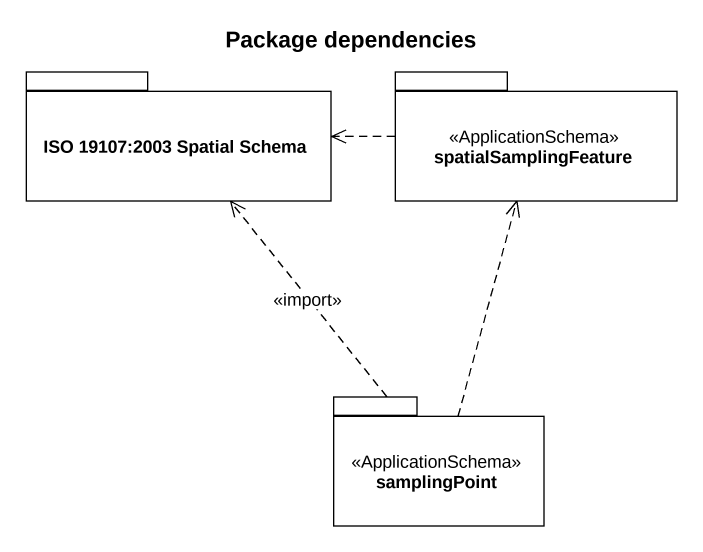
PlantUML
@startuml
title Package dependencies
package "ISO 19107:2003 Spatial Schema" as ISO_19107_2003_Spatial {
}
package spatialSamplingFeature <<ApplicationSchema>> {
}
package samplingPoint <<ApplicationSchema>> {
}
spatialSamplingFeature .left.> ISO_19107_2003_Spatial
samplingPoint .up.> ISO_19107_2003_Spatial : <<import>>
samplingPoint .up.> spatialSamplingFeature
@enduml
